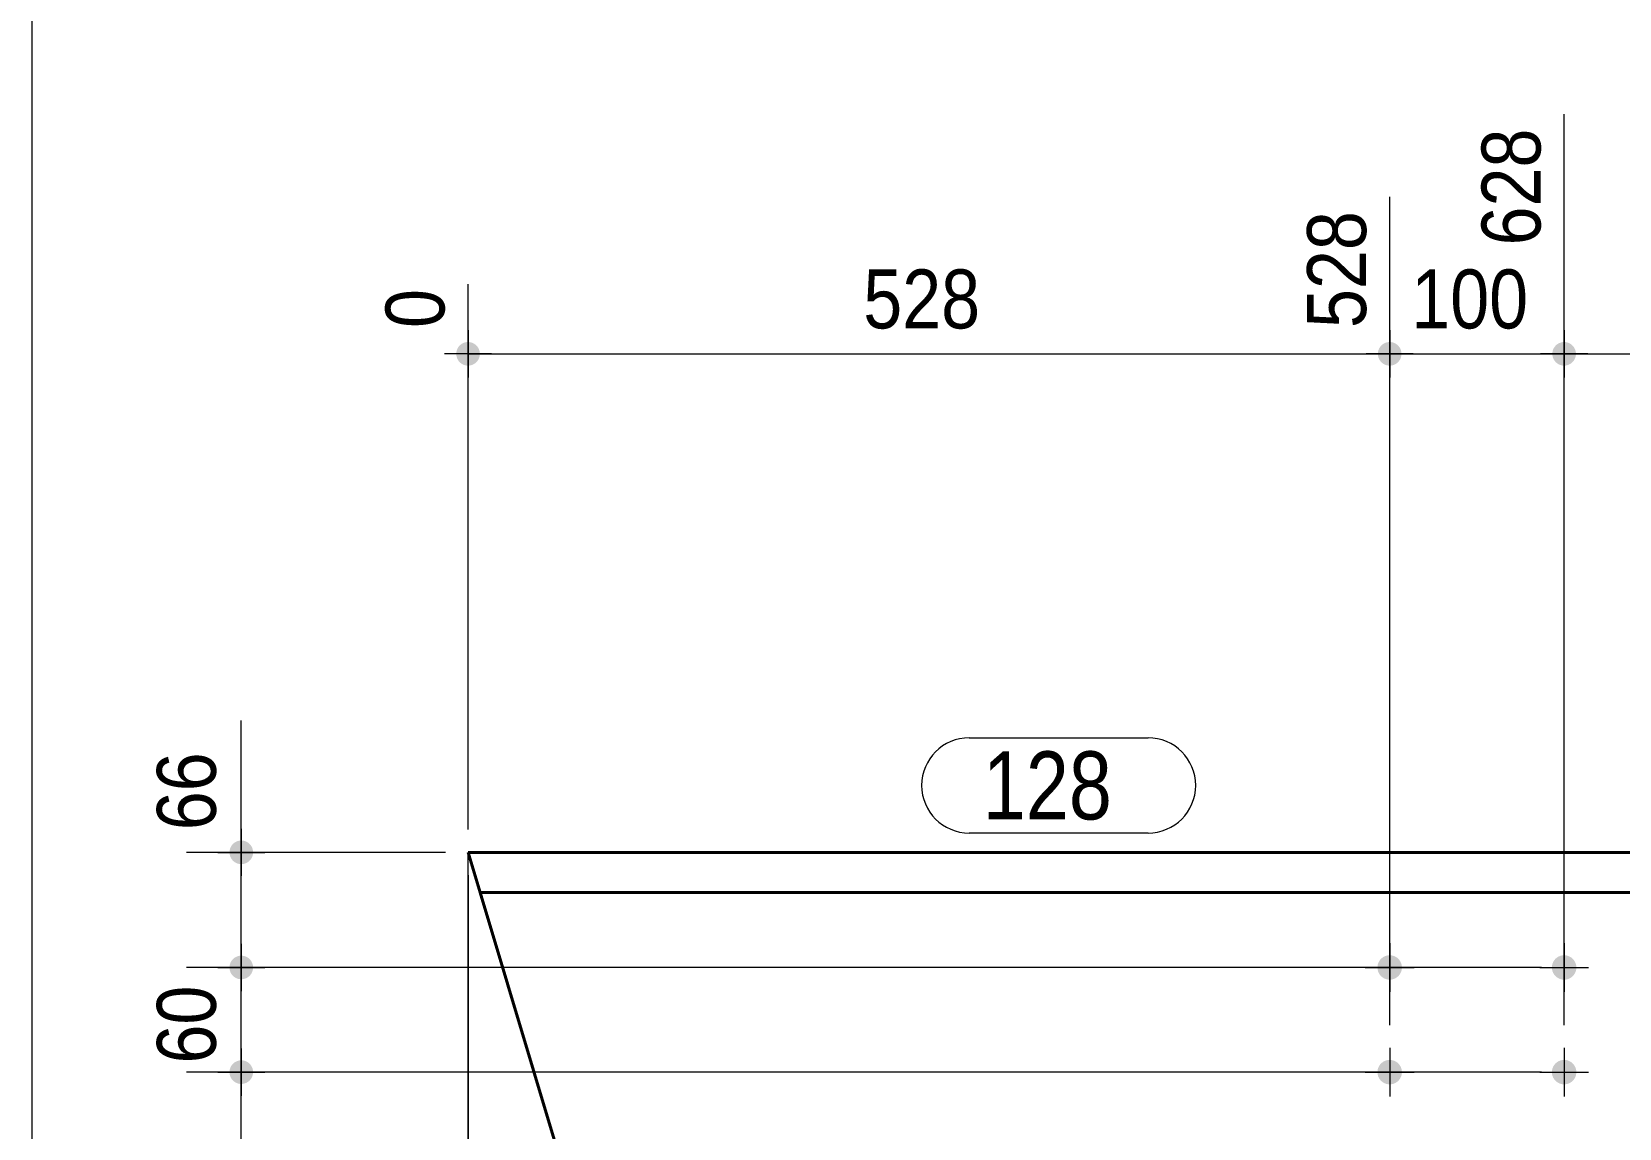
# Model space of a CAD drawing. Header units: millimetres. Extents: x 2 to 410, y 5 to 282.
# Drawn here: x 5 to 75, y 159.4 to 207.8 of the extents above; entities that cross this region are included whole.
import ezdxf

# ---------------------------------------------------------------- set-up
doc = ezdxf.new("R2010")
doc.units = ezdxf.units.MM
for name, color, linetype, lineweight in [('Boulon', 7, 'Continuous', 0), ('Cotation', 7, 'Continuous', 0), ('Feuille dessin', 5, 'Continuous', 0), ('Piece', 2, 'Continuous', 0), ('Repère pièce', 3, 'Continuous', 0)]:
    doc.layers.add(name, color=color, linetype=linetype, lineweight=lineweight)
doc.styles.add('ARIAL', font='ARIAL.TTF')
doc.styles.add('COMIC_SANS_MS', font='COMIC.TTF')

# ---------------------------------------------------------------- blocks, each defined once
blk = doc.blocks.new('*A1')
at = {"layer": 'Boulon'}
for points in [[(72.544, 165.981), (72.517, 165.983), (72.491, 165.986), (72.465, 165.991), (72.439, 165.997), (72.414, 166.004), (72.389, 166.012), (72.364, 166.022), (72.34, 166.032), (72.316, 166.044), (72.293, 166.057), (72.271, 166.071), (72.249, 166.087), (72.228, 166.103), (72.208, 166.12), (72.189, 166.138), (72.171, 166.157), (72.154, 166.177), (72.138, 166.198), (72.122, 166.22), (72.108, 166.242), (72.095, 166.265), (72.083, 166.289), (72.073, 166.313), (72.063, 166.338), (72.055, 166.363), (72.048, 166.388), (72.042, 166.414), (72.037, 166.44), (72.034, 166.466), (72.032, 166.493), (72.032, 166.519), (72.032, 166.545), (72.034, 166.572), (72.037, 166.598), (72.042, 166.624), (72.048, 166.65), (72.055, 166.675), (72.063, 166.7), (72.073, 166.725), (72.083, 166.749), (72.095, 166.773), (72.108, 166.796), (72.122, 166.818), (72.138, 166.84), (72.154, 166.861), (72.171, 166.881), (72.189, 166.9), (72.208, 166.918), (72.228, 166.935), (72.249, 166.952), (72.271, 166.967), (72.293, 166.981), (72.316, 166.994), (72.34, 167.006), (72.364, 167.016), (72.389, 167.026), (72.414, 167.034), (72.439, 167.041), (72.465, 167.047), (72.491, 167.052), (72.517, 167.055), (72.544, 167.057), (72.57, 167.057), (72.596, 167.057), (72.623, 167.055), (72.649, 167.052), (72.675, 167.047), (72.701, 167.041), (72.726, 167.034), (72.751, 167.026), (72.776, 167.016), (72.8, 167.006), (72.824, 166.994), (72.847, 166.981), (72.869, 166.967), (72.891, 166.952), (72.912, 166.935), (72.932, 166.918), (72.951, 166.9), (72.969, 166.881), (72.986, 166.861), (73.003, 166.84), (73.018, 166.818), (73.032, 166.796), (73.045, 166.773), (73.057, 166.749), (73.068, 166.725), (73.077, 166.7), (73.085, 166.675), (73.092, 166.65), (73.098, 166.624), (73.103, 166.598), (73.106, 166.572), (73.108, 166.545), (73.109, 166.519), (73.108, 166.493), (73.106, 166.466), (73.103, 166.44), (73.098, 166.414), (73.092, 166.388), (73.085, 166.363), (73.077, 166.338), (73.068, 166.313), (73.057, 166.289), (73.045, 166.265), (73.032, 166.242), (73.018, 166.22), (73.003, 166.198), (72.986, 166.177), (72.969, 166.157), (72.951, 166.138), (72.932, 166.12), (72.912, 166.103), (72.891, 166.087), (72.869, 166.071), (72.847, 166.057), (72.824, 166.044), (72.8, 166.032), (72.776, 166.022), (72.751, 166.012), (72.726, 166.004), (72.701, 165.997), (72.675, 165.991), (72.649, 165.986), (72.623, 165.983), (72.596, 165.981), (72.57, 165.981)], [(72.544, 161.366), (72.517, 161.368), (72.491, 161.371), (72.465, 161.376), (72.439, 161.381), (72.414, 161.388), (72.389, 161.397), (72.364, 161.406), (72.34, 161.417), (72.316, 161.429), (72.293, 161.442), (72.271, 161.456), (72.249, 161.471), (72.228, 161.487), (72.208, 161.505), (72.189, 161.523), (72.171, 161.542), (72.154, 161.562), (72.138, 161.583), (72.122, 161.604), (72.108, 161.627), (72.095, 161.65), (72.083, 161.673), (72.073, 161.698), (72.063, 161.722), (72.055, 161.747), (72.048, 161.773), (72.042, 161.799), (72.037, 161.825), (72.034, 161.851), (72.032, 161.877), (72.032, 161.904), (72.032, 161.93), (72.034, 161.956), (72.037, 161.983), (72.042, 162.009), (72.048, 162.034), (72.055, 162.06), (72.063, 162.085), (72.073, 162.11), (72.083, 162.134), (72.095, 162.157), (72.108, 162.18), (72.122, 162.203), (72.138, 162.224), (72.154, 162.245), (72.171, 162.265), (72.189, 162.284), (72.208, 162.303), (72.228, 162.32), (72.249, 162.336), (72.271, 162.351), (72.293, 162.365), (72.316, 162.379), (72.34, 162.39), (72.364, 162.401), (72.389, 162.411), (72.414, 162.419), (72.439, 162.426), (72.465, 162.432), (72.491, 162.436), (72.517, 162.439), (72.544, 162.441), (72.57, 162.442), (72.596, 162.441), (72.623, 162.439), (72.649, 162.436), (72.675, 162.432), (72.701, 162.426), (72.726, 162.419), (72.751, 162.411), (72.776, 162.401), (72.8, 162.39), (72.824, 162.379), (72.847, 162.365), (72.869, 162.351), (72.891, 162.336), (72.912, 162.32), (72.932, 162.303), (72.951, 162.284), (72.969, 162.265), (72.986, 162.245), (73.003, 162.224), (73.018, 162.203), (73.032, 162.18), (73.045, 162.157), (73.057, 162.134), (73.068, 162.11), (73.077, 162.085), (73.085, 162.06), (73.092, 162.034), (73.098, 162.009), (73.103, 161.983), (73.106, 161.956), (73.108, 161.93), (73.109, 161.904), (73.108, 161.877), (73.106, 161.851), (73.103, 161.825), (73.098, 161.799), (73.092, 161.773), (73.085, 161.747), (73.077, 161.722), (73.068, 161.698), (73.057, 161.673), (73.045, 161.65), (73.032, 161.627), (73.018, 161.604), (73.003, 161.583), (72.986, 161.562), (72.969, 161.542), (72.951, 161.523), (72.932, 161.505), (72.912, 161.487), (72.891, 161.471), (72.869, 161.456), (72.847, 161.442), (72.824, 161.429), (72.8, 161.417), (72.776, 161.406), (72.751, 161.397), (72.726, 161.388), (72.701, 161.381), (72.675, 161.376), (72.649, 161.371), (72.623, 161.368), (72.596, 161.366), (72.57, 161.365)]]:
    blk.add_hatch(color=256, dxfattribs=at).paths.add_polyline_path(points, flags=17)
at = {"layer": 'Boulon', "linetype": 'Continuous', "lineweight": 0}
for p, q in [((72.57, 167.596), (72.57, 165.442)), ((71.493, 166.519), (73.647, 166.519)), ((72.57, 162.981), (72.57, 160.827)), ((71.493, 161.904), (73.647, 161.904))]:
    blk.add_line(p, q, dxfattribs=at)
blk = doc.blocks.new('*A2')
at = {"layer": 'Boulon'}
for points in [[(64.851, 165.981), (64.825, 165.983), (64.799, 165.986), (64.773, 165.991), (64.747, 165.997), (64.721, 166.004), (64.696, 166.012), (64.672, 166.022), (64.648, 166.032), (64.624, 166.044), (64.601, 166.057), (64.579, 166.071), (64.557, 166.087), (64.536, 166.103), (64.516, 166.12), (64.497, 166.138), (64.479, 166.157), (64.462, 166.177), (64.445, 166.198), (64.43, 166.22), (64.416, 166.242), (64.403, 166.265), (64.391, 166.289), (64.38, 166.313), (64.371, 166.338), (64.362, 166.363), (64.355, 166.388), (64.35, 166.414), (64.345, 166.44), (64.342, 166.466), (64.34, 166.493), (64.339, 166.519), (64.34, 166.545), (64.342, 166.572), (64.345, 166.598), (64.35, 166.624), (64.355, 166.65), (64.362, 166.675), (64.371, 166.7), (64.38, 166.725), (64.391, 166.749), (64.403, 166.773), (64.416, 166.796), (64.43, 166.818), (64.445, 166.84), (64.462, 166.861), (64.479, 166.881), (64.497, 166.9), (64.516, 166.918), (64.536, 166.935), (64.557, 166.952), (64.579, 166.967), (64.601, 166.981), (64.624, 166.994), (64.648, 167.006), (64.672, 167.016), (64.696, 167.026), (64.721, 167.034), (64.747, 167.041), (64.773, 167.047), (64.799, 167.052), (64.825, 167.055), (64.851, 167.057), (64.878, 167.057), (64.904, 167.057), (64.931, 167.055), (64.957, 167.052), (64.983, 167.047), (65.009, 167.041), (65.034, 167.034), (65.059, 167.026), (65.084, 167.016), (65.108, 167.006), (65.132, 166.994), (65.155, 166.981), (65.177, 166.967), (65.198, 166.952), (65.219, 166.935), (65.239, 166.918), (65.258, 166.9), (65.277, 166.881), (65.294, 166.861), (65.31, 166.84), (65.325, 166.818), (65.34, 166.796), (65.353, 166.773), (65.365, 166.749), (65.375, 166.725), (65.385, 166.7), (65.393, 166.675), (65.4, 166.65), (65.406, 166.624), (65.41, 166.598), (65.414, 166.572), (65.416, 166.545), (65.416, 166.519), (65.416, 166.493), (65.414, 166.466), (65.41, 166.44), (65.406, 166.414), (65.4, 166.388), (65.393, 166.363), (65.385, 166.338), (65.375, 166.313), (65.365, 166.289), (65.353, 166.265), (65.34, 166.242), (65.325, 166.22), (65.31, 166.198), (65.294, 166.177), (65.277, 166.157), (65.258, 166.138), (65.239, 166.12), (65.219, 166.103), (65.198, 166.087), (65.177, 166.071), (65.155, 166.057), (65.132, 166.044), (65.108, 166.032), (65.084, 166.022), (65.059, 166.012), (65.034, 166.004), (65.009, 165.997), (64.983, 165.991), (64.957, 165.986), (64.931, 165.983), (64.904, 165.981), (64.878, 165.981)], [(64.851, 161.366), (64.825, 161.368), (64.799, 161.371), (64.773, 161.376), (64.747, 161.381), (64.721, 161.388), (64.696, 161.397), (64.672, 161.406), (64.648, 161.417), (64.624, 161.429), (64.601, 161.442), (64.579, 161.456), (64.557, 161.471), (64.536, 161.487), (64.516, 161.505), (64.497, 161.523), (64.479, 161.542), (64.462, 161.562), (64.445, 161.583), (64.43, 161.604), (64.416, 161.627), (64.403, 161.65), (64.391, 161.673), (64.38, 161.698), (64.371, 161.722), (64.362, 161.747), (64.355, 161.773), (64.35, 161.799), (64.345, 161.825), (64.342, 161.851), (64.34, 161.877), (64.339, 161.904), (64.34, 161.93), (64.342, 161.956), (64.345, 161.983), (64.35, 162.009), (64.355, 162.034), (64.362, 162.06), (64.371, 162.085), (64.38, 162.11), (64.391, 162.134), (64.403, 162.157), (64.416, 162.18), (64.43, 162.203), (64.445, 162.224), (64.462, 162.245), (64.479, 162.265), (64.497, 162.284), (64.516, 162.303), (64.536, 162.32), (64.557, 162.336), (64.579, 162.351), (64.601, 162.365), (64.624, 162.379), (64.648, 162.39), (64.672, 162.401), (64.696, 162.411), (64.721, 162.419), (64.747, 162.426), (64.773, 162.432), (64.799, 162.436), (64.825, 162.439), (64.851, 162.441), (64.878, 162.442), (64.904, 162.441), (64.931, 162.439), (64.957, 162.436), (64.983, 162.432), (65.009, 162.426), (65.034, 162.419), (65.059, 162.411), (65.084, 162.401), (65.108, 162.39), (65.132, 162.379), (65.155, 162.365), (65.177, 162.351), (65.198, 162.336), (65.219, 162.32), (65.239, 162.303), (65.258, 162.284), (65.277, 162.265), (65.294, 162.245), (65.31, 162.224), (65.325, 162.203), (65.34, 162.18), (65.353, 162.157), (65.365, 162.134), (65.375, 162.11), (65.385, 162.085), (65.393, 162.06), (65.4, 162.034), (65.406, 162.009), (65.41, 161.983), (65.414, 161.956), (65.416, 161.93), (65.416, 161.904), (65.416, 161.877), (65.414, 161.851), (65.41, 161.825), (65.406, 161.799), (65.4, 161.773), (65.393, 161.747), (65.385, 161.722), (65.375, 161.698), (65.365, 161.673), (65.353, 161.65), (65.34, 161.627), (65.325, 161.604), (65.31, 161.583), (65.294, 161.562), (65.277, 161.542), (65.258, 161.523), (65.239, 161.505), (65.219, 161.487), (65.198, 161.471), (65.177, 161.456), (65.155, 161.442), (65.132, 161.429), (65.108, 161.417), (65.084, 161.406), (65.059, 161.397), (65.034, 161.388), (65.009, 161.381), (64.983, 161.376), (64.957, 161.371), (64.931, 161.368), (64.904, 161.366), (64.878, 161.365)]]:
    blk.add_hatch(color=256, dxfattribs=at).paths.add_polyline_path(points, flags=17)
at = {"layer": 'Boulon', "linetype": 'Continuous', "lineweight": 0}
for p, q in [((64.878, 167.596), (64.878, 165.442)), ((63.801, 166.519), (65.955, 166.519)), ((64.878, 162.981), (64.878, 160.827)), ((63.801, 161.904), (65.955, 161.904))]:
    blk.add_line(p, q, dxfattribs=at)
blk = doc.blocks.new('*A16')
at = {"layer": 'Piece', "color": 2, "linetype": 'Continuous', "lineweight": 40}
for p, q in [((24.769883, 169.826697), (24.239114, 171.595927)), ((24.239114, 171.595927), (103.216109, 171.595927)), ((35.546806, 133.90362), (24.769883, 169.826697)), ((103.216109, 169.826697), (24.769883, 169.826697))]:
    blk.add_line(p, q, dxfattribs=at)
blk = doc.blocks.new('*A39')
at = {"layer": 'Feuille dessin', "linetype": 'Continuous', "lineweight": 0}
blk.add_line((5, 282), (5, 5), dxfattribs=at)
blk = doc.blocks.new('*A54')
at = {"layer": 'Cotation', "linetype": 'Continuous', "lineweight": 0}
for p, q in [((39.729, 119.964), (24.239, 171.596)), ((24.239, 117.69), (24.239, 171.596)), ((24.526, 170.638), (39.729, 119.964))]:
    blk.add_line(p, q, dxfattribs=at)
blk = doc.blocks.new('*A56')
at = {"layer": 'Cotation'}
for points in [[(24.214, 126.125), (24.188, 126.127), (24.163, 126.13), (24.138, 126.134), (24.113, 126.14), (24.088, 126.147), (24.064, 126.155), (24.04, 126.164), (24.017, 126.174), (23.994, 126.186), (23.972, 126.198), (23.95, 126.212), (23.929, 126.227), (23.909, 126.242), (23.89, 126.259), (23.871, 126.277), (23.854, 126.295), (23.837, 126.315), (23.821, 126.335), (23.807, 126.356), (23.793, 126.377), (23.781, 126.399), (23.769, 126.422), (23.759, 126.445), (23.75, 126.469), (23.742, 126.493), (23.735, 126.518), (23.729, 126.543), (23.725, 126.568), (23.722, 126.593), (23.72, 126.619), (23.719, 126.644), (23.72, 126.67), (23.722, 126.695), (23.725, 126.721), (23.729, 126.746), (23.735, 126.771), (23.742, 126.795), (23.75, 126.82), (23.759, 126.843), (23.769, 126.867), (23.781, 126.89), (23.793, 126.912), (23.807, 126.933), (23.821, 126.954), (23.837, 126.974), (23.854, 126.994), (23.871, 127.012), (23.89, 127.03), (23.909, 127.046), (23.929, 127.062), (23.95, 127.077), (23.972, 127.09), (23.994, 127.103), (24.017, 127.115), (24.04, 127.125), (24.064, 127.134), (24.088, 127.142), (24.113, 127.149), (24.138, 127.154), (24.163, 127.159), (24.188, 127.162), (24.214, 127.164), (24.239, 127.164), (24.265, 127.164), (24.29, 127.162), (24.315, 127.159), (24.341, 127.154), (24.365, 127.149), (24.39, 127.142), (24.414, 127.134), (24.438, 127.125), (24.461, 127.115), (24.484, 127.103), (24.506, 127.09), (24.528, 127.077), (24.549, 127.062), (24.569, 127.046), (24.588, 127.03), (24.607, 127.012), (24.624, 126.994), (24.641, 126.974), (24.657, 126.954), (24.671, 126.933), (24.685, 126.912), (24.698, 126.89), (24.709, 126.867), (24.72, 126.843), (24.729, 126.82), (24.737, 126.795), (24.744, 126.771), (24.749, 126.746), (24.753, 126.721), (24.757, 126.695), (24.758, 126.67), (24.759, 126.644), (24.758, 126.619), (24.757, 126.593), (24.753, 126.568), (24.749, 126.543), (24.744, 126.518), (24.737, 126.493), (24.729, 126.469), (24.72, 126.445), (24.709, 126.422), (24.698, 126.399), (24.685, 126.377), (24.671, 126.356), (24.657, 126.335), (24.641, 126.315), (24.624, 126.295), (24.607, 126.277), (24.588, 126.259), (24.569, 126.242), (24.549, 126.227), (24.528, 126.212), (24.506, 126.198), (24.484, 126.186), (24.461, 126.174), (24.438, 126.164), (24.414, 126.155), (24.39, 126.147), (24.365, 126.14), (24.341, 126.134), (24.315, 126.13), (24.29, 126.127), (24.265, 126.125), (24.239, 126.124)], [(35.521, 126.125), (35.496, 126.127), (35.471, 126.13), (35.445, 126.134), (35.42, 126.14), (35.396, 126.147), (35.372, 126.155), (35.348, 126.164), (35.324, 126.174), (35.302, 126.186), (35.279, 126.198), (35.258, 126.212), (35.237, 126.227), (35.217, 126.242), (35.198, 126.259), (35.179, 126.277), (35.162, 126.295), (35.145, 126.315), (35.129, 126.335), (35.114, 126.356), (35.101, 126.377), (35.088, 126.399), (35.077, 126.422), (35.066, 126.445), (35.057, 126.469), (35.049, 126.493), (35.042, 126.518), (35.037, 126.543), (35.032, 126.568), (35.029, 126.593), (35.027, 126.619), (35.027, 126.644), (35.027, 126.67), (35.029, 126.695), (35.032, 126.721), (35.037, 126.746), (35.042, 126.771), (35.049, 126.795), (35.057, 126.82), (35.066, 126.843), (35.077, 126.867), (35.088, 126.89), (35.101, 126.912), (35.114, 126.933), (35.129, 126.954), (35.145, 126.974), (35.162, 126.994), (35.179, 127.012), (35.198, 127.03), (35.217, 127.046), (35.237, 127.062), (35.258, 127.077), (35.279, 127.09), (35.302, 127.103), (35.324, 127.115), (35.348, 127.125), (35.372, 127.134), (35.396, 127.142), (35.42, 127.149), (35.445, 127.154), (35.471, 127.159), (35.496, 127.162), (35.521, 127.164), (35.547, 127.164), (35.572, 127.164), (35.598, 127.162), (35.623, 127.159), (35.648, 127.154), (35.673, 127.149), (35.698, 127.142), (35.722, 127.134), (35.746, 127.125), (35.769, 127.115), (35.792, 127.103), (35.814, 127.09), (35.836, 127.077), (35.857, 127.062), (35.877, 127.046), (35.896, 127.03), (35.915, 127.012), (35.932, 126.994), (35.949, 126.974), (35.964, 126.954), (35.979, 126.933), (35.993, 126.912), (36.005, 126.89), (36.017, 126.867), (36.027, 126.843), (36.036, 126.82), (36.044, 126.795), (36.051, 126.771), (36.057, 126.746), (36.061, 126.721), (36.064, 126.695), (36.066, 126.67), (36.067, 126.644), (36.066, 126.619), (36.064, 126.593), (36.061, 126.568), (36.057, 126.543), (36.051, 126.518), (36.044, 126.493), (36.036, 126.469), (36.027, 126.445), (36.017, 126.422), (36.005, 126.399), (35.993, 126.377), (35.979, 126.356), (35.964, 126.335), (35.949, 126.315), (35.932, 126.295), (35.915, 126.277), (35.896, 126.259), (35.877, 126.242), (35.857, 126.227), (35.836, 126.212), (35.814, 126.198), (35.792, 126.186), (35.769, 126.174), (35.746, 126.164), (35.722, 126.155), (35.698, 126.147), (35.673, 126.14), (35.648, 126.134), (35.623, 126.13), (35.598, 126.127), (35.572, 126.125), (35.547, 126.124)]]:
    blk.add_hatch(color=256, dxfattribs=at).paths.add_polyline_path(points, flags=17)
at = {"layer": 'Cotation', "linetype": 'Continuous', "lineweight": 0}
for p, q in [((24.239, 170.596), (24.239, 124.564)), ((35.547, 132.904), (35.547, 124.564)), ((24.239, 127.684), (24.239, 125.604)), ((35.547, 127.684), (35.547, 125.604)), ((25.279, 126.644), (23.199, 126.644)), ((24.239, 126.644), (23.199, 126.644)), ((24.239, 126.644), (35.547, 126.644)), ((36.587, 126.644), (34.507, 126.644)), ((35.547, 126.644), (36.587, 126.644))]:
    blk.add_line(p, q, dxfattribs=at)
at = {"layer": 'Cotation'}
for p in [(24.239, 126.644), (35.547, 126.644)]:
    blk.add_point(p, dxfattribs=at)
at = {"layer": 'Cotation', "style": 'ARIAL', "width": 0.85}
blk.add_text('147', height=2.6, dxfattribs=at).set_placement((27, 127.764))
blk = doc.blocks.new('*A58')
at = {"layer": 'Cotation'}
for points in [[(14.214, 161.384), (14.188, 161.386), (14.163, 161.389), (14.138, 161.394), (14.113, 161.399), (14.088, 161.406), (14.064, 161.414), (14.04, 161.423), (14.017, 161.434), (13.994, 161.445), (13.972, 161.458), (13.95, 161.471), (13.929, 161.486), (13.909, 161.502), (13.89, 161.518), (13.871, 161.536), (13.854, 161.554), (13.837, 161.574), (13.821, 161.594), (13.807, 161.615), (13.793, 161.636), (13.781, 161.658), (13.769, 161.681), (13.759, 161.705), (13.75, 161.728), (13.742, 161.753), (13.735, 161.777), (13.729, 161.802), (13.725, 161.827), (13.722, 161.853), (13.72, 161.878), (13.719, 161.904), (13.72, 161.929), (13.722, 161.955), (13.725, 161.98), (13.729, 162.005), (13.735, 162.03), (13.742, 162.055), (13.75, 162.079), (13.759, 162.103), (13.769, 162.126), (13.781, 162.149), (13.793, 162.171), (13.807, 162.193), (13.821, 162.213), (13.837, 162.234), (13.854, 162.253), (13.871, 162.271), (13.89, 162.289), (13.909, 162.306), (13.929, 162.321), (13.95, 162.336), (13.972, 162.35), (13.994, 162.362), (14.017, 162.374), (14.04, 162.384), (14.064, 162.393), (14.088, 162.401), (14.113, 162.408), (14.138, 162.414), (14.163, 162.418), (14.188, 162.421), (14.214, 162.423), (14.239, 162.424), (14.265, 162.423), (14.29, 162.421), (14.315, 162.418), (14.341, 162.414), (14.365, 162.408), (14.39, 162.401), (14.414, 162.393), (14.438, 162.384), (14.461, 162.374), (14.484, 162.362), (14.506, 162.35), (14.528, 162.336), (14.549, 162.321), (14.569, 162.306), (14.588, 162.289), (14.607, 162.271), (14.624, 162.253), (14.641, 162.234), (14.657, 162.213), (14.671, 162.193), (14.685, 162.171), (14.698, 162.149), (14.709, 162.126), (14.72, 162.103), (14.729, 162.079), (14.737, 162.055), (14.744, 162.03), (14.749, 162.005), (14.753, 161.98), (14.757, 161.955), (14.758, 161.929), (14.759, 161.904), (14.758, 161.878), (14.757, 161.853), (14.753, 161.827), (14.749, 161.802), (14.744, 161.777), (14.737, 161.753), (14.729, 161.728), (14.72, 161.705), (14.709, 161.681), (14.698, 161.658), (14.685, 161.636), (14.671, 161.615), (14.657, 161.594), (14.641, 161.574), (14.624, 161.554), (14.607, 161.536), (14.588, 161.518), (14.569, 161.502), (14.549, 161.486), (14.528, 161.471), (14.506, 161.458), (14.484, 161.445), (14.461, 161.434), (14.438, 161.423), (14.414, 161.414), (14.39, 161.406), (14.365, 161.399), (14.341, 161.394), (14.315, 161.389), (14.29, 161.386), (14.265, 161.384), (14.239, 161.384)], [(14.214, 133.384), (14.188, 133.386), (14.163, 133.389), (14.138, 133.394), (14.113, 133.399), (14.088, 133.406), (14.064, 133.414), (14.04, 133.423), (14.017, 133.434), (13.994, 133.445), (13.972, 133.458), (13.95, 133.471), (13.929, 133.486), (13.909, 133.502), (13.89, 133.518), (13.871, 133.536), (13.854, 133.554), (13.837, 133.574), (13.821, 133.594), (13.807, 133.615), (13.793, 133.636), (13.781, 133.658), (13.769, 133.681), (13.759, 133.705), (13.75, 133.728), (13.742, 133.753), (13.735, 133.777), (13.729, 133.802), (13.725, 133.827), (13.722, 133.853), (13.72, 133.878), (13.719, 133.904), (13.72, 133.929), (13.722, 133.955), (13.725, 133.98), (13.729, 134.005), (13.735, 134.03), (13.742, 134.055), (13.75, 134.079), (13.759, 134.103), (13.769, 134.126), (13.781, 134.149), (13.793, 134.171), (13.807, 134.193), (13.821, 134.213), (13.837, 134.234), (13.854, 134.253), (13.871, 134.271), (13.89, 134.289), (13.909, 134.306), (13.929, 134.321), (13.95, 134.336), (13.972, 134.35), (13.994, 134.362), (14.017, 134.374), (14.04, 134.384), (14.064, 134.393), (14.088, 134.401), (14.113, 134.408), (14.138, 134.414), (14.163, 134.418), (14.188, 134.421), (14.214, 134.423), (14.239, 134.424), (14.265, 134.423), (14.29, 134.421), (14.315, 134.418), (14.341, 134.414), (14.365, 134.408), (14.39, 134.401), (14.414, 134.393), (14.438, 134.384), (14.461, 134.374), (14.484, 134.362), (14.506, 134.35), (14.528, 134.336), (14.549, 134.321), (14.569, 134.306), (14.588, 134.289), (14.607, 134.271), (14.624, 134.253), (14.641, 134.234), (14.657, 134.213), (14.671, 134.193), (14.685, 134.171), (14.698, 134.149), (14.709, 134.126), (14.72, 134.103), (14.729, 134.079), (14.737, 134.055), (14.744, 134.03), (14.749, 134.005), (14.753, 133.98), (14.757, 133.955), (14.758, 133.929), (14.759, 133.904), (14.758, 133.878), (14.757, 133.853), (14.753, 133.827), (14.749, 133.802), (14.744, 133.777), (14.737, 133.753), (14.729, 133.728), (14.72, 133.705), (14.709, 133.681), (14.698, 133.658), (14.685, 133.636), (14.671, 133.615), (14.657, 133.594), (14.641, 133.574), (14.624, 133.554), (14.607, 133.536), (14.588, 133.518), (14.569, 133.502), (14.549, 133.486), (14.528, 133.471), (14.506, 133.458), (14.484, 133.445), (14.461, 133.434), (14.438, 133.423), (14.414, 133.414), (14.39, 133.406), (14.365, 133.399), (14.341, 133.394), (14.315, 133.389), (14.29, 133.386), (14.265, 133.384), (14.239, 133.384)]]:
    blk.add_hatch(color=256, dxfattribs=at).paths.add_polyline_path(points, flags=17)
at = {"layer": 'Cotation', "linetype": 'Continuous', "lineweight": 0}
for p, q in [((14.239, 162.944), (14.239, 160.864)), ((14.239, 161.904), (14.239, 162.944)), ((71.57, 161.904), (13.639, 161.904)), ((13.639, 161.904), (15.279, 161.904)), ((14.239, 133.904), (14.239, 161.904)), ((14.239, 134.944), (14.239, 132.864)), ((34.547, 133.904), (11.819, 133.904)), ((13.199, 133.904), (15.279, 133.904)), ((14.239, 133.904), (14.239, 132.864))]:
    blk.add_line(p, q, dxfattribs=at)
at = {"layer": 'Cotation'}
for p in [(14.239, 161.904), (14.239, 133.904)]:
    blk.add_point(p, dxfattribs=at)
at = {"layer": 'Cotation', "style": 'ARIAL', "width": 0.85}
blk.add_text('364', height=2.6, rotation=90.00021, dxfattribs=at).set_placement((13.119, 145.011))
blk = doc.blocks.new('*A59')
at = {"layer": 'Cotation'}
for points in [[(14.214, 166), (14.188, 166.002), (14.163, 166.005), (14.138, 166.009), (14.113, 166.015), (14.088, 166.021), (14.064, 166.029), (14.04, 166.039), (14.017, 166.049), (13.994, 166.06), (13.972, 166.073), (13.95, 166.087), (13.929, 166.101), (13.909, 166.117), (13.89, 166.134), (13.871, 166.151), (13.854, 166.17), (13.837, 166.189), (13.821, 166.209), (13.807, 166.23), (13.793, 166.252), (13.781, 166.274), (13.769, 166.297), (13.759, 166.32), (13.75, 166.344), (13.742, 166.368), (13.735, 166.393), (13.729, 166.418), (13.725, 166.443), (13.722, 166.468), (13.72, 166.493), (13.719, 166.519), (13.72, 166.545), (13.722, 166.57), (13.725, 166.595), (13.729, 166.62), (13.735, 166.645), (13.742, 166.67), (13.75, 166.694), (13.759, 166.718), (13.769, 166.741), (13.781, 166.764), (13.793, 166.786), (13.807, 166.808), (13.821, 166.829), (13.837, 166.849), (13.854, 166.868), (13.871, 166.887), (13.89, 166.904), (13.909, 166.921), (13.929, 166.937), (13.95, 166.951), (13.972, 166.965), (13.994, 166.978), (14.017, 166.989), (14.04, 166.999), (14.064, 167.009), (14.088, 167.017), (14.113, 167.023), (14.138, 167.029), (14.163, 167.033), (14.188, 167.037), (14.214, 167.038), (14.239, 167.039), (14.265, 167.038), (14.29, 167.037), (14.315, 167.033), (14.341, 167.029), (14.365, 167.023), (14.39, 167.017), (14.414, 167.009), (14.438, 166.999), (14.461, 166.989), (14.484, 166.978), (14.506, 166.965), (14.528, 166.951), (14.549, 166.937), (14.569, 166.921), (14.588, 166.904), (14.607, 166.887), (14.624, 166.868), (14.641, 166.849), (14.657, 166.829), (14.671, 166.808), (14.685, 166.786), (14.698, 166.764), (14.709, 166.741), (14.72, 166.718), (14.729, 166.694), (14.737, 166.67), (14.744, 166.645), (14.749, 166.62), (14.753, 166.595), (14.757, 166.57), (14.758, 166.545), (14.759, 166.519), (14.758, 166.493), (14.757, 166.468), (14.753, 166.443), (14.749, 166.418), (14.744, 166.393), (14.737, 166.368), (14.729, 166.344), (14.72, 166.32), (14.709, 166.297), (14.698, 166.274), (14.685, 166.252), (14.671, 166.23), (14.657, 166.209), (14.641, 166.189), (14.624, 166.17), (14.607, 166.151), (14.588, 166.134), (14.569, 166.117), (14.549, 166.101), (14.528, 166.087), (14.506, 166.073), (14.484, 166.06), (14.461, 166.049), (14.438, 166.039), (14.414, 166.029), (14.39, 166.021), (14.365, 166.015), (14.341, 166.009), (14.315, 166.005), (14.29, 166.002), (14.265, 166), (14.239, 165.999)], [(14.214, 161.384), (14.188, 161.386), (14.163, 161.389), (14.138, 161.394), (14.113, 161.399), (14.088, 161.406), (14.064, 161.414), (14.04, 161.423), (14.017, 161.434), (13.994, 161.445), (13.972, 161.458), (13.95, 161.471), (13.929, 161.486), (13.909, 161.502), (13.89, 161.518), (13.871, 161.536), (13.854, 161.554), (13.837, 161.574), (13.821, 161.594), (13.807, 161.615), (13.793, 161.636), (13.781, 161.658), (13.769, 161.681), (13.759, 161.705), (13.75, 161.728), (13.742, 161.753), (13.735, 161.777), (13.729, 161.802), (13.725, 161.827), (13.722, 161.853), (13.72, 161.878), (13.719, 161.904), (13.72, 161.929), (13.722, 161.955), (13.725, 161.98), (13.729, 162.005), (13.735, 162.03), (13.742, 162.055), (13.75, 162.079), (13.759, 162.103), (13.769, 162.126), (13.781, 162.149), (13.793, 162.171), (13.807, 162.193), (13.821, 162.213), (13.837, 162.234), (13.854, 162.253), (13.871, 162.271), (13.89, 162.289), (13.909, 162.306), (13.929, 162.321), (13.95, 162.336), (13.972, 162.35), (13.994, 162.362), (14.017, 162.374), (14.04, 162.384), (14.064, 162.393), (14.088, 162.401), (14.113, 162.408), (14.138, 162.414), (14.163, 162.418), (14.188, 162.421), (14.214, 162.423), (14.239, 162.424), (14.265, 162.423), (14.29, 162.421), (14.315, 162.418), (14.341, 162.414), (14.365, 162.408), (14.39, 162.401), (14.414, 162.393), (14.438, 162.384), (14.461, 162.374), (14.484, 162.362), (14.506, 162.35), (14.528, 162.336), (14.549, 162.321), (14.569, 162.306), (14.588, 162.289), (14.607, 162.271), (14.624, 162.253), (14.641, 162.234), (14.657, 162.213), (14.671, 162.193), (14.685, 162.171), (14.698, 162.149), (14.709, 162.126), (14.72, 162.103), (14.729, 162.079), (14.737, 162.055), (14.744, 162.03), (14.749, 162.005), (14.753, 161.98), (14.757, 161.955), (14.758, 161.929), (14.759, 161.904), (14.758, 161.878), (14.757, 161.853), (14.753, 161.827), (14.749, 161.802), (14.744, 161.777), (14.737, 161.753), (14.729, 161.728), (14.72, 161.705), (14.709, 161.681), (14.698, 161.658), (14.685, 161.636), (14.671, 161.615), (14.657, 161.594), (14.641, 161.574), (14.624, 161.554), (14.607, 161.536), (14.588, 161.518), (14.569, 161.502), (14.549, 161.486), (14.528, 161.471), (14.506, 161.458), (14.484, 161.445), (14.461, 161.434), (14.438, 161.423), (14.414, 161.414), (14.39, 161.406), (14.365, 161.399), (14.341, 161.394), (14.315, 161.389), (14.29, 161.386), (14.265, 161.384), (14.239, 161.384)]]:
    blk.add_hatch(color=256, dxfattribs=at).paths.add_polyline_path(points, flags=17)
at = {"layer": 'Cotation', "linetype": 'Continuous', "lineweight": 0}
for p, q in [((14.239, 167.559), (14.239, 165.479)), ((14.239, 166.519), (14.239, 167.559)), ((71.57, 166.519), (11.819, 166.519)), ((13.199, 166.519), (15.279, 166.519)), ((14.239, 161.904), (14.239, 166.519)), ((14.239, 162.944), (14.239, 160.864)), ((71.57, 161.904), (11.819, 161.904)), ((13.199, 161.904), (15.279, 161.904)), ((14.239, 161.904), (14.239, 160.864))]:
    blk.add_line(p, q, dxfattribs=at)
at = {"layer": 'Cotation'}
for p in [(14.239, 166.519), (14.239, 161.904)]:
    blk.add_point(p, dxfattribs=at)
at = {"layer": 'Cotation', "style": 'ARIAL', "width": 0.85}
blk.add_text('60', height=2.6, rotation=90.00021, dxfattribs=at).set_placement((13.119, 162.283))
blk = doc.blocks.new('*A60')
at = {"layer": 'Cotation'}
for points in [[(14.214, 171.077), (14.188, 171.078), (14.163, 171.082), (14.138, 171.086), (14.113, 171.092), (14.088, 171.098), (14.064, 171.106), (14.04, 171.116), (14.017, 171.126), (13.994, 171.137), (13.972, 171.15), (13.95, 171.164), (13.929, 171.178), (13.909, 171.194), (13.89, 171.211), (13.871, 171.228), (13.854, 171.247), (13.837, 171.266), (13.821, 171.286), (13.807, 171.307), (13.793, 171.329), (13.781, 171.351), (13.769, 171.374), (13.759, 171.397), (13.75, 171.421), (13.742, 171.445), (13.735, 171.47), (13.729, 171.494), (13.725, 171.52), (13.722, 171.545), (13.72, 171.57), (13.719, 171.596), (13.72, 171.621), (13.722, 171.647), (13.725, 171.672), (13.729, 171.697), (13.735, 171.722), (13.742, 171.747), (13.75, 171.771), (13.759, 171.795), (13.769, 171.818), (13.781, 171.841), (13.793, 171.863), (13.807, 171.885), (13.821, 171.906), (13.837, 171.926), (13.854, 171.945), (13.871, 171.964), (13.89, 171.981), (13.909, 171.998), (13.929, 172.014), (13.95, 172.028), (13.972, 172.042), (13.994, 172.055), (14.017, 172.066), (14.04, 172.076), (14.064, 172.086), (14.088, 172.094), (14.113, 172.1), (14.138, 172.106), (14.163, 172.11), (14.188, 172.113), (14.214, 172.115), (14.239, 172.116), (14.265, 172.115), (14.29, 172.113), (14.315, 172.11), (14.341, 172.106), (14.365, 172.1), (14.39, 172.094), (14.414, 172.086), (14.438, 172.076), (14.461, 172.066), (14.484, 172.055), (14.506, 172.042), (14.528, 172.028), (14.549, 172.014), (14.569, 171.998), (14.588, 171.981), (14.607, 171.964), (14.624, 171.945), (14.641, 171.926), (14.657, 171.906), (14.671, 171.885), (14.685, 171.863), (14.698, 171.841), (14.709, 171.818), (14.72, 171.795), (14.729, 171.771), (14.737, 171.747), (14.744, 171.722), (14.749, 171.697), (14.753, 171.672), (14.757, 171.647), (14.758, 171.621), (14.759, 171.596), (14.758, 171.57), (14.757, 171.545), (14.753, 171.52), (14.749, 171.494), (14.744, 171.47), (14.737, 171.445), (14.729, 171.421), (14.72, 171.397), (14.709, 171.374), (14.698, 171.351), (14.685, 171.329), (14.671, 171.307), (14.657, 171.286), (14.641, 171.266), (14.624, 171.247), (14.607, 171.228), (14.588, 171.211), (14.569, 171.194), (14.549, 171.178), (14.528, 171.164), (14.506, 171.15), (14.484, 171.137), (14.461, 171.126), (14.438, 171.116), (14.414, 171.106), (14.39, 171.098), (14.365, 171.092), (14.341, 171.086), (14.315, 171.082), (14.29, 171.078), (14.265, 171.077), (14.239, 171.076)], [(14.214, 166), (14.188, 166.002), (14.163, 166.005), (14.138, 166.009), (14.113, 166.015), (14.088, 166.021), (14.064, 166.029), (14.04, 166.039), (14.017, 166.049), (13.994, 166.06), (13.972, 166.073), (13.95, 166.087), (13.929, 166.101), (13.909, 166.117), (13.89, 166.134), (13.871, 166.151), (13.854, 166.17), (13.837, 166.189), (13.821, 166.209), (13.807, 166.23), (13.793, 166.252), (13.781, 166.274), (13.769, 166.297), (13.759, 166.32), (13.75, 166.344), (13.742, 166.368), (13.735, 166.393), (13.729, 166.418), (13.725, 166.443), (13.722, 166.468), (13.72, 166.493), (13.719, 166.519), (13.72, 166.545), (13.722, 166.57), (13.725, 166.595), (13.729, 166.62), (13.735, 166.645), (13.742, 166.67), (13.75, 166.694), (13.759, 166.718), (13.769, 166.741), (13.781, 166.764), (13.793, 166.786), (13.807, 166.808), (13.821, 166.829), (13.837, 166.849), (13.854, 166.868), (13.871, 166.887), (13.89, 166.904), (13.909, 166.921), (13.929, 166.937), (13.95, 166.951), (13.972, 166.965), (13.994, 166.978), (14.017, 166.989), (14.04, 166.999), (14.064, 167.009), (14.088, 167.017), (14.113, 167.023), (14.138, 167.029), (14.163, 167.033), (14.188, 167.037), (14.214, 167.038), (14.239, 167.039), (14.265, 167.038), (14.29, 167.037), (14.315, 167.033), (14.341, 167.029), (14.365, 167.023), (14.39, 167.017), (14.414, 167.009), (14.438, 166.999), (14.461, 166.989), (14.484, 166.978), (14.506, 166.965), (14.528, 166.951), (14.549, 166.937), (14.569, 166.921), (14.588, 166.904), (14.607, 166.887), (14.624, 166.868), (14.641, 166.849), (14.657, 166.829), (14.671, 166.808), (14.685, 166.786), (14.698, 166.764), (14.709, 166.741), (14.72, 166.718), (14.729, 166.694), (14.737, 166.67), (14.744, 166.645), (14.749, 166.62), (14.753, 166.595), (14.757, 166.57), (14.758, 166.545), (14.759, 166.519), (14.758, 166.493), (14.757, 166.468), (14.753, 166.443), (14.749, 166.418), (14.744, 166.393), (14.737, 166.368), (14.729, 166.344), (14.72, 166.32), (14.709, 166.297), (14.698, 166.274), (14.685, 166.252), (14.671, 166.23), (14.657, 166.209), (14.641, 166.189), (14.624, 166.17), (14.607, 166.151), (14.588, 166.134), (14.569, 166.117), (14.549, 166.101), (14.528, 166.087), (14.506, 166.073), (14.484, 166.06), (14.461, 166.049), (14.438, 166.039), (14.414, 166.029), (14.39, 166.021), (14.365, 166.015), (14.341, 166.009), (14.315, 166.005), (14.29, 166.002), (14.265, 166), (14.239, 165.999)]]:
    blk.add_hatch(color=256, dxfattribs=at).paths.add_polyline_path(points, flags=17)
at = {"layer": 'Cotation', "linetype": 'Continuous', "lineweight": 0}
for p, q in [((14.239, 171.596), (14.239, 177.403)), ((14.239, 171.596), (14.239, 177.403)), ((14.239, 172.636), (14.239, 170.556)), ((23.239, 171.596), (11.819, 171.596)), ((13.199, 171.596), (15.279, 171.596)), ((14.239, 166.519), (14.239, 171.596)), ((14.239, 167.559), (14.239, 165.479)), ((71.57, 166.519), (13.639, 166.519)), ((13.639, 166.519), (15.279, 166.519)), ((14.239, 166.519), (14.239, 165.479))]:
    blk.add_line(p, q, dxfattribs=at)
at = {"layer": 'Cotation'}
for p in [(14.239, 171.596), (14.239, 166.519)]:
    blk.add_point(p, dxfattribs=at)
at = {"layer": 'Cotation', "style": 'ARIAL', "width": 0.85}
blk.add_text('66', height=2.6, rotation=90.00021, dxfattribs=at).set_placement((13.119, 172.571))
blk = doc.blocks.new('*A80')
at = {"layer": 'Repère pièce', "linetype": 'Continuous', "lineweight": 0}
for p, q in [((46.339114, 176.645927), (54.223196, 176.645927)), ((54.223196, 172.445927), (46.339114, 172.445927))]:
    blk.add_line(p, q, dxfattribs=at)
for centre, start, end in [((46.339114, 174.545927), 90, 270), ((54.223196, 174.545927), 270, 90)]:
    blk.add_arc(centre, 2.1, start, end, dxfattribs=at)
at = {"layer": 'Repère pièce', "style": 'COMIC_SANS_MS', "width": 0.85}
blk.add_text('128', height=3, dxfattribs=at).set_placement((46.939114, 173.045927))
blk = doc.blocks.new('*A81')
at = {"layer": 'Cotation'}
for points in [[(24.214, 193.059), (24.188, 193.061), (24.163, 193.064), (24.138, 193.069), (24.113, 193.074), (24.088, 193.081), (24.064, 193.089), (24.04, 193.098), (24.017, 193.108), (23.994, 193.12), (23.972, 193.133), (23.95, 193.146), (23.929, 193.161), (23.909, 193.177), (23.89, 193.193), (23.871, 193.211), (23.854, 193.229), (23.837, 193.249), (23.821, 193.269), (23.807, 193.29), (23.793, 193.311), (23.781, 193.333), (23.769, 193.356), (23.759, 193.38), (23.75, 193.403), (23.742, 193.428), (23.735, 193.452), (23.729, 193.477), (23.725, 193.502), (23.722, 193.528), (23.72, 193.553), (23.719, 193.579), (23.72, 193.604), (23.722, 193.63), (23.725, 193.655), (23.729, 193.68), (23.735, 193.705), (23.742, 193.73), (23.75, 193.754), (23.759, 193.778), (23.769, 193.801), (23.781, 193.824), (23.793, 193.846), (23.807, 193.867), (23.821, 193.888), (23.837, 193.908), (23.854, 193.928), (23.871, 193.946), (23.89, 193.964), (23.909, 193.981), (23.929, 193.996), (23.95, 194.011), (23.972, 194.025), (23.994, 194.037), (24.017, 194.049), (24.04, 194.059), (24.064, 194.068), (24.088, 194.076), (24.113, 194.083), (24.138, 194.089), (24.163, 194.093), (24.188, 194.096), (24.214, 194.098), (24.239, 194.099), (24.265, 194.098), (24.29, 194.096), (24.315, 194.093), (24.341, 194.089), (24.365, 194.083), (24.39, 194.076), (24.414, 194.068), (24.438, 194.059), (24.461, 194.049), (24.484, 194.037), (24.506, 194.025), (24.528, 194.011), (24.549, 193.996), (24.569, 193.981), (24.588, 193.964), (24.607, 193.946), (24.624, 193.928), (24.641, 193.908), (24.657, 193.888), (24.671, 193.867), (24.685, 193.846), (24.698, 193.824), (24.709, 193.801), (24.72, 193.778), (24.729, 193.754), (24.737, 193.73), (24.744, 193.705), (24.749, 193.68), (24.753, 193.655), (24.757, 193.63), (24.758, 193.604), (24.759, 193.579), (24.758, 193.553), (24.757, 193.528), (24.753, 193.502), (24.749, 193.477), (24.744, 193.452), (24.737, 193.428), (24.729, 193.403), (24.72, 193.38), (24.709, 193.356), (24.698, 193.333), (24.685, 193.311), (24.671, 193.29), (24.657, 193.269), (24.641, 193.249), (24.624, 193.229), (24.607, 193.211), (24.588, 193.193), (24.569, 193.177), (24.549, 193.161), (24.528, 193.146), (24.506, 193.133), (24.484, 193.12), (24.461, 193.108), (24.438, 193.098), (24.414, 193.089), (24.39, 193.081), (24.365, 193.074), (24.341, 193.069), (24.315, 193.064), (24.29, 193.061), (24.265, 193.059), (24.239, 193.059)], [(64.852, 193.059), (64.827, 193.061), (64.801, 193.064), (64.776, 193.069), (64.751, 193.074), (64.727, 193.081), (64.703, 193.089), (64.679, 193.098), (64.655, 193.108), (64.633, 193.12), (64.61, 193.133), (64.589, 193.146), (64.568, 193.161), (64.548, 193.177), (64.529, 193.193), (64.51, 193.211), (64.492, 193.229), (64.476, 193.249), (64.46, 193.269), (64.445, 193.29), (64.432, 193.311), (64.419, 193.333), (64.408, 193.356), (64.397, 193.38), (64.388, 193.403), (64.38, 193.428), (64.373, 193.452), (64.368, 193.477), (64.363, 193.502), (64.36, 193.528), (64.358, 193.553), (64.358, 193.579), (64.358, 193.604), (64.36, 193.63), (64.363, 193.655), (64.368, 193.68), (64.373, 193.705), (64.38, 193.73), (64.388, 193.754), (64.397, 193.778), (64.408, 193.801), (64.419, 193.824), (64.432, 193.846), (64.445, 193.867), (64.46, 193.888), (64.476, 193.908), (64.492, 193.928), (64.51, 193.946), (64.529, 193.964), (64.548, 193.981), (64.568, 193.996), (64.589, 194.011), (64.61, 194.025), (64.633, 194.037), (64.655, 194.049), (64.679, 194.059), (64.703, 194.068), (64.727, 194.076), (64.751, 194.083), (64.776, 194.089), (64.801, 194.093), (64.827, 194.096), (64.852, 194.098), (64.878, 194.099), (64.903, 194.098), (64.929, 194.096), (64.954, 194.093), (64.979, 194.089), (65.004, 194.083), (65.029, 194.076), (65.053, 194.068), (65.077, 194.059), (65.1, 194.049), (65.123, 194.037), (65.145, 194.025), (65.167, 194.011), (65.188, 193.996), (65.208, 193.981), (65.227, 193.964), (65.245, 193.946), (65.263, 193.928), (65.28, 193.908), (65.295, 193.888), (65.31, 193.867), (65.324, 193.846), (65.336, 193.824), (65.348, 193.801), (65.358, 193.778), (65.367, 193.754), (65.375, 193.73), (65.382, 193.705), (65.388, 193.68), (65.392, 193.655), (65.395, 193.63), (65.397, 193.604), (65.398, 193.579), (65.397, 193.553), (65.395, 193.528), (65.392, 193.502), (65.388, 193.477), (65.382, 193.452), (65.375, 193.428), (65.367, 193.403), (65.358, 193.38), (65.348, 193.356), (65.336, 193.333), (65.324, 193.311), (65.31, 193.29), (65.295, 193.269), (65.28, 193.249), (65.263, 193.229), (65.245, 193.211), (65.227, 193.193), (65.208, 193.177), (65.188, 193.161), (65.167, 193.146), (65.145, 193.133), (65.123, 193.12), (65.1, 193.108), (65.077, 193.098), (65.053, 193.089), (65.029, 193.081), (65.004, 193.074), (64.979, 193.069), (64.954, 193.064), (64.929, 193.061), (64.903, 193.059), (64.878, 193.059)]]:
    blk.add_hatch(color=256, dxfattribs=at).paths.add_polyline_path(points, flags=17)
at = {"layer": 'Cotation', "linetype": 'Continuous', "lineweight": 0}
for p, q in [((64.878, 163.981), (64.878, 200.504)), ((24.239, 172.596), (24.239, 196.647)), ((24.239, 194.619), (24.239, 192.539)), ((64.878, 194.619), (64.878, 192.539)), ((25.279, 193.579), (23.199, 193.579)), ((24.239, 193.579), (23.199, 193.579)), ((24.239, 193.579), (64.878, 193.579)), ((65.918, 193.579), (63.838, 193.579)), ((64.878, 193.579), (65.918, 193.579))]:
    blk.add_line(p, q, dxfattribs=at)
at = {"layer": 'Cotation'}
for p in [(24.239, 193.579), (64.878, 193.579)]:
    blk.add_point(p, dxfattribs=at)
at = {"layer": 'Cotation', "style": 'ARIAL', "width": 0.85}
for s, p in [('528', (63.838, 194.719)), ('0', (23.199, 194.719))]:
    blk.add_text(s, height=2.6, rotation=90.00021, dxfattribs=at).set_placement(p)
blk.add_text('528', height=2.6, dxfattribs=at).set_placement((41.666, 194.699))
blk = doc.blocks.new('*A82')
at = {"layer": 'Cotation'}
for points in [[(64.852, 193.059), (64.827, 193.061), (64.801, 193.064), (64.776, 193.069), (64.751, 193.074), (64.727, 193.081), (64.703, 193.089), (64.679, 193.098), (64.655, 193.108), (64.633, 193.12), (64.61, 193.133), (64.589, 193.146), (64.568, 193.161), (64.548, 193.177), (64.529, 193.193), (64.51, 193.211), (64.492, 193.229), (64.476, 193.249), (64.46, 193.269), (64.445, 193.29), (64.432, 193.311), (64.419, 193.333), (64.408, 193.356), (64.397, 193.38), (64.388, 193.403), (64.38, 193.428), (64.373, 193.452), (64.368, 193.477), (64.363, 193.502), (64.36, 193.528), (64.358, 193.553), (64.358, 193.579), (64.358, 193.604), (64.36, 193.63), (64.363, 193.655), (64.368, 193.68), (64.373, 193.705), (64.38, 193.73), (64.388, 193.754), (64.397, 193.778), (64.408, 193.801), (64.419, 193.824), (64.432, 193.846), (64.445, 193.867), (64.46, 193.888), (64.476, 193.908), (64.492, 193.928), (64.51, 193.946), (64.529, 193.964), (64.548, 193.981), (64.568, 193.996), (64.589, 194.011), (64.61, 194.025), (64.633, 194.037), (64.655, 194.049), (64.679, 194.059), (64.703, 194.068), (64.727, 194.076), (64.751, 194.083), (64.776, 194.089), (64.801, 194.093), (64.827, 194.096), (64.852, 194.098), (64.878, 194.099), (64.903, 194.098), (64.929, 194.096), (64.954, 194.093), (64.979, 194.089), (65.004, 194.083), (65.029, 194.076), (65.053, 194.068), (65.077, 194.059), (65.1, 194.049), (65.123, 194.037), (65.145, 194.025), (65.167, 194.011), (65.188, 193.996), (65.208, 193.981), (65.227, 193.964), (65.245, 193.946), (65.263, 193.928), (65.28, 193.908), (65.295, 193.888), (65.31, 193.867), (65.324, 193.846), (65.336, 193.824), (65.348, 193.801), (65.358, 193.778), (65.367, 193.754), (65.375, 193.73), (65.382, 193.705), (65.388, 193.68), (65.392, 193.655), (65.395, 193.63), (65.397, 193.604), (65.398, 193.579), (65.397, 193.553), (65.395, 193.528), (65.392, 193.502), (65.388, 193.477), (65.382, 193.452), (65.375, 193.428), (65.367, 193.403), (65.358, 193.38), (65.348, 193.356), (65.336, 193.333), (65.324, 193.311), (65.31, 193.29), (65.295, 193.269), (65.28, 193.249), (65.263, 193.229), (65.245, 193.211), (65.227, 193.193), (65.208, 193.177), (65.188, 193.161), (65.167, 193.146), (65.145, 193.133), (65.123, 193.12), (65.1, 193.108), (65.077, 193.098), (65.053, 193.089), (65.029, 193.081), (65.004, 193.074), (64.979, 193.069), (64.954, 193.064), (64.929, 193.061), (64.903, 193.059), (64.878, 193.059)], [(72.545, 193.059), (72.519, 193.061), (72.494, 193.064), (72.469, 193.069), (72.444, 193.074), (72.419, 193.081), (72.395, 193.089), (72.371, 193.098), (72.348, 193.108), (72.325, 193.12), (72.303, 193.133), (72.281, 193.146), (72.26, 193.161), (72.24, 193.177), (72.221, 193.193), (72.202, 193.211), (72.185, 193.229), (72.168, 193.249), (72.152, 193.269), (72.138, 193.29), (72.124, 193.311), (72.111, 193.333), (72.1, 193.356), (72.09, 193.38), (72.08, 193.403), (72.072, 193.428), (72.066, 193.452), (72.06, 193.477), (72.056, 193.502), (72.053, 193.528), (72.051, 193.553), (72.05, 193.579), (72.051, 193.604), (72.053, 193.63), (72.056, 193.655), (72.06, 193.68), (72.066, 193.705), (72.072, 193.73), (72.08, 193.754), (72.09, 193.778), (72.1, 193.801), (72.111, 193.824), (72.124, 193.846), (72.138, 193.867), (72.152, 193.888), (72.168, 193.908), (72.185, 193.928), (72.202, 193.946), (72.221, 193.964), (72.24, 193.981), (72.26, 193.996), (72.281, 194.011), (72.303, 194.025), (72.325, 194.037), (72.348, 194.049), (72.371, 194.059), (72.395, 194.068), (72.419, 194.076), (72.444, 194.083), (72.469, 194.089), (72.494, 194.093), (72.519, 194.096), (72.545, 194.098), (72.57, 194.099), (72.596, 194.098), (72.621, 194.096), (72.646, 194.093), (72.671, 194.089), (72.696, 194.083), (72.721, 194.076), (72.745, 194.068), (72.769, 194.059), (72.792, 194.049), (72.815, 194.037), (72.837, 194.025), (72.859, 194.011), (72.88, 193.996), (72.9, 193.981), (72.919, 193.964), (72.938, 193.946), (72.955, 193.928), (72.972, 193.908), (72.988, 193.888), (73.002, 193.867), (73.016, 193.846), (73.029, 193.824), (73.04, 193.801), (73.05, 193.778), (73.06, 193.754), (73.068, 193.73), (73.074, 193.705), (73.08, 193.68), (73.084, 193.655), (73.088, 193.63), (73.089, 193.604), (73.09, 193.579), (73.089, 193.553), (73.088, 193.528), (73.084, 193.502), (73.08, 193.477), (73.074, 193.452), (73.068, 193.428), (73.06, 193.403), (73.05, 193.38), (73.04, 193.356), (73.029, 193.333), (73.016, 193.311), (73.002, 193.29), (72.988, 193.269), (72.972, 193.249), (72.955, 193.229), (72.938, 193.211), (72.919, 193.193), (72.9, 193.177), (72.88, 193.161), (72.859, 193.146), (72.837, 193.133), (72.815, 193.12), (72.792, 193.108), (72.769, 193.098), (72.745, 193.089), (72.721, 193.081), (72.696, 193.074), (72.671, 193.069), (72.646, 193.064), (72.621, 193.061), (72.596, 193.059), (72.57, 193.059)]]:
    blk.add_hatch(color=256, dxfattribs=at).paths.add_polyline_path(points, flags=17)
at = {"layer": 'Cotation', "linetype": 'Continuous', "lineweight": 0}
for p, q in [((72.57, 163.981), (72.57, 204.144)), ((64.878, 163.981), (64.878, 200.504)), ((64.878, 194.619), (64.878, 192.539)), ((72.57, 194.619), (72.57, 192.539)), ((65.918, 193.579), (63.838, 193.579)), ((64.878, 193.579), (63.838, 193.579)), ((64.878, 193.579), (72.57, 193.579)), ((73.61, 193.579), (71.53, 193.579)), ((72.57, 193.579), (73.61, 193.579))]:
    blk.add_line(p, q, dxfattribs=at)
at = {"layer": 'Cotation'}
for p in [(64.878, 193.579), (72.57, 193.579)]:
    blk.add_point(p, dxfattribs=at)
at = {"layer": 'Cotation', "style": 'ARIAL', "width": 0.85}
blk.add_text('628', height=2.6, rotation=90.00021, dxfattribs=at).set_placement((71.53, 198.359))
blk.add_text('100', height=2.6, dxfattribs=at).set_placement((65.831, 194.699))
blk = doc.blocks.new('*A83')
at = {"layer": 'Cotation'}
for points in [[(72.545, 193.059), (72.519, 193.061), (72.494, 193.064), (72.469, 193.069), (72.444, 193.074), (72.419, 193.081), (72.395, 193.089), (72.371, 193.098), (72.348, 193.108), (72.325, 193.12), (72.303, 193.133), (72.281, 193.146), (72.26, 193.161), (72.24, 193.177), (72.221, 193.193), (72.202, 193.211), (72.185, 193.229), (72.168, 193.249), (72.152, 193.269), (72.138, 193.29), (72.124, 193.311), (72.111, 193.333), (72.1, 193.356), (72.09, 193.38), (72.08, 193.403), (72.072, 193.428), (72.066, 193.452), (72.06, 193.477), (72.056, 193.502), (72.053, 193.528), (72.051, 193.553), (72.05, 193.579), (72.051, 193.604), (72.053, 193.63), (72.056, 193.655), (72.06, 193.68), (72.066, 193.705), (72.072, 193.73), (72.08, 193.754), (72.09, 193.778), (72.1, 193.801), (72.111, 193.824), (72.124, 193.846), (72.138, 193.867), (72.152, 193.888), (72.168, 193.908), (72.185, 193.928), (72.202, 193.946), (72.221, 193.964), (72.24, 193.981), (72.26, 193.996), (72.281, 194.011), (72.303, 194.025), (72.325, 194.037), (72.348, 194.049), (72.371, 194.059), (72.395, 194.068), (72.419, 194.076), (72.444, 194.083), (72.469, 194.089), (72.494, 194.093), (72.519, 194.096), (72.545, 194.098), (72.57, 194.099), (72.596, 194.098), (72.621, 194.096), (72.646, 194.093), (72.671, 194.089), (72.696, 194.083), (72.721, 194.076), (72.745, 194.068), (72.769, 194.059), (72.792, 194.049), (72.815, 194.037), (72.837, 194.025), (72.859, 194.011), (72.88, 193.996), (72.9, 193.981), (72.919, 193.964), (72.938, 193.946), (72.955, 193.928), (72.972, 193.908), (72.988, 193.888), (73.002, 193.867), (73.016, 193.846), (73.029, 193.824), (73.04, 193.801), (73.05, 193.778), (73.06, 193.754), (73.068, 193.73), (73.074, 193.705), (73.08, 193.68), (73.084, 193.655), (73.088, 193.63), (73.089, 193.604), (73.09, 193.579), (73.089, 193.553), (73.088, 193.528), (73.084, 193.502), (73.08, 193.477), (73.074, 193.452), (73.068, 193.428), (73.06, 193.403), (73.05, 193.38), (73.04, 193.356), (73.029, 193.333), (73.016, 193.311), (73.002, 193.29), (72.988, 193.269), (72.972, 193.249), (72.955, 193.229), (72.938, 193.211), (72.919, 193.193), (72.9, 193.177), (72.88, 193.161), (72.859, 193.146), (72.837, 193.133), (72.815, 193.12), (72.792, 193.108), (72.769, 193.098), (72.745, 193.089), (72.721, 193.081), (72.696, 193.074), (72.671, 193.069), (72.646, 193.064), (72.621, 193.061), (72.596, 193.059), (72.57, 193.059)], [(119.519, 193.059), (119.494, 193.061), (119.468, 193.064), (119.443, 193.069), (119.418, 193.074), (119.394, 193.081), (119.369, 193.089), (119.346, 193.098), (119.322, 193.108), (119.299, 193.12), (119.277, 193.133), (119.256, 193.146), (119.235, 193.161), (119.215, 193.177), (119.195, 193.193), (119.177, 193.211), (119.159, 193.229), (119.143, 193.249), (119.127, 193.269), (119.112, 193.29), (119.099, 193.311), (119.086, 193.333), (119.074, 193.356), (119.064, 193.38), (119.055, 193.403), (119.047, 193.428), (119.04, 193.452), (119.035, 193.477), (119.03, 193.502), (119.027, 193.528), (119.025, 193.553), (119.025, 193.579), (119.025, 193.604), (119.027, 193.63), (119.03, 193.655), (119.035, 193.68), (119.04, 193.705), (119.047, 193.73), (119.055, 193.754), (119.064, 193.778), (119.074, 193.801), (119.086, 193.824), (119.099, 193.846), (119.112, 193.867), (119.127, 193.888), (119.143, 193.908), (119.159, 193.928), (119.177, 193.946), (119.195, 193.964), (119.215, 193.981), (119.235, 193.996), (119.256, 194.011), (119.277, 194.025), (119.299, 194.037), (119.322, 194.049), (119.346, 194.059), (119.369, 194.068), (119.394, 194.076), (119.418, 194.083), (119.443, 194.089), (119.468, 194.093), (119.494, 194.096), (119.519, 194.098), (119.545, 194.099), (119.57, 194.098), (119.596, 194.096), (119.621, 194.093), (119.646, 194.089), (119.671, 194.083), (119.695, 194.076), (119.72, 194.068), (119.744, 194.059), (119.767, 194.049), (119.79, 194.037), (119.812, 194.025), (119.833, 194.011), (119.854, 193.996), (119.874, 193.981), (119.894, 193.964), (119.912, 193.946), (119.93, 193.928), (119.947, 193.908), (119.962, 193.888), (119.977, 193.867), (119.991, 193.846), (120.003, 193.824), (120.015, 193.801), (120.025, 193.778), (120.034, 193.754), (120.042, 193.73), (120.049, 193.705), (120.055, 193.68), (120.059, 193.655), (120.062, 193.63), (120.064, 193.604), (120.065, 193.579), (120.064, 193.553), (120.062, 193.528), (120.059, 193.502), (120.055, 193.477), (120.049, 193.452), (120.042, 193.428), (120.034, 193.403), (120.025, 193.38), (120.015, 193.356), (120.003, 193.333), (119.991, 193.311), (119.977, 193.29), (119.962, 193.269), (119.947, 193.249), (119.93, 193.229), (119.912, 193.211), (119.894, 193.193), (119.874, 193.177), (119.854, 193.161), (119.833, 193.146), (119.812, 193.133), (119.79, 193.12), (119.767, 193.108), (119.744, 193.098), (119.72, 193.089), (119.695, 193.081), (119.671, 193.074), (119.646, 193.069), (119.621, 193.064), (119.596, 193.061), (119.57, 193.059), (119.545, 193.059)]]:
    blk.add_hatch(color=256, dxfattribs=at).paths.add_polyline_path(points, flags=17)
at = {"layer": 'Cotation', "linetype": 'Continuous', "lineweight": 0}
for p, q in [((72.57, 163.981), (72.57, 204.144)), ((119.545, 167.442), (119.545, 202.432)), ((72.57, 194.619), (72.57, 192.539)), ((119.545, 194.619), (119.545, 192.539)), ((73.61, 193.579), (71.53, 193.579)), ((72.57, 193.579), (71.53, 193.579)), ((72.57, 193.579), (119.545, 193.579)), ((120.585, 193.579), (118.505, 193.579)), ((119.545, 193.579), (120.585, 193.579))]:
    blk.add_line(p, q, dxfattribs=at)
at = {"layer": 'Cotation'}
for p in [(72.57, 193.579), (119.545, 193.579)]:
    blk.add_point(p, dxfattribs=at)
at = {"layer": 'Cotation', "style": 'ARIAL', "width": 0.85}
blk.add_text('2043', height=2.6, rotation=90.00021, dxfattribs=at).set_placement((118.505, 194.719))
blk.add_text('1415', height=2.6, dxfattribs=at).set_placement((92.2, 194.699))

msp = doc.modelspace()

# ---------------------------------------------------------------- block references
at = {"lineweight": 0}
for name in ['*A39', '*A82', '*A83', '*A81', '*A60', '*A80', '*A54', '*A16', '*A56', '*A59', '*A2', '*A1', '*A58']:
    msp.add_blockref(name, (0, 0), dxfattribs=at)

doc.saveas('drawing.dxf')
